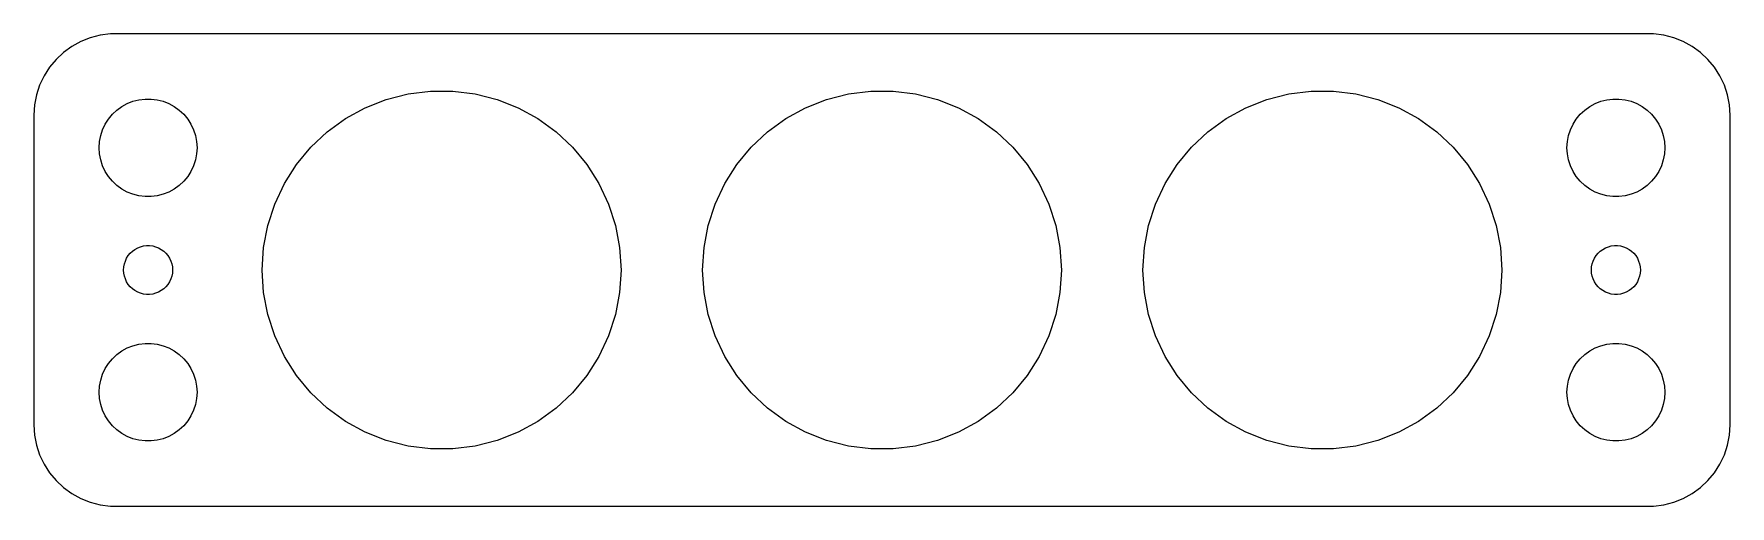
# Model space of a CAD drawing. Header units: metres. Extents: x -52 to 52, y -14 to 14.
import ezdxf

# ---------------------------------------------------------------- set-up
doc = ezdxf.new("R2010")
doc.units = ezdxf.units.M

msp = doc.modelspace()

# ---------------------------------------------------------------- linework, layer by layer
for p, q in [((-49.6791, 13.7216), (-50.1871, 13.3526)), ((-49.1289, 14.0241), (-49.6791, 13.7216)), ((-48.5451, 14.2553), (-49.1289, 14.0241)), ((-47.9369, 14.4114), (-48.5451, 14.2553)), ((-47.3139, 14.4901), (-47.9369, 14.4114)), ((47.3139, 14.4901), (-47.3139, 14.4901)), ((47.9369, 14.4114), (47.3139, 14.4901)), ((48.5451, 14.2553), (47.9369, 14.4114)), ((49.1289, 14.0241), (48.5451, 14.2553)), ((49.6791, 13.7216), (49.1289, 14.0241)), ((50.1871, 13.3526), (49.6791, 13.7216)), ((-50.6448, 12.9227), (-51.0451, 12.4389)), ((-50.1871, 13.3526), (-50.6448, 12.9227)), ((50.6448, 12.9227), (50.1871, 13.3526)), ((51.0451, 12.4389), (50.6448, 12.9227)), ((-51.3815, 11.9088), (-51.6489, 11.3406)), ((-51.0451, 12.4389), (-51.3815, 11.9088)), ((51.3815, 11.9088), (51.0451, 12.4389)), ((51.6489, 11.3406), (51.3815, 11.9088)), ((-51.8429, 10.7434), (-51.9606, 10.1267)), ((-51.6489, 11.3406), (-51.8429, 10.7434)), ((-45.927, 10.3532), (-45.5621, 10.4469)), ((-45.5621, 10.4469), (-45.1884, 10.4941)), ((-45.1884, 10.4941), (-44.8116, 10.4941)), ((-44.8116, 10.4941), (-44.4379, 10.4469)), ((-44.4379, 10.4469), (-44.0729, 10.3532)), ((-31.6836, 9.95309), (-30.3992, 10.4616)), ((-30.3992, 10.4616), (-29.0612, 10.8051)), ((-29.0612, 10.8051), (-27.6907, 10.9783)), ((-27.6907, 10.9783), (-26.3093, 10.9783)), ((-26.3093, 10.9783), (-24.9388, 10.8051)), ((-24.9388, 10.8051), (-23.6008, 10.4616)), ((-23.6008, 10.4616), (-22.3164, 9.95309)), ((-4.68356, 9.95309), (-3.39919, 10.4616)), ((-3.39919, 10.4616), (-2.06119, 10.8051)), ((-2.06119, 10.8051), (-0.690689, 10.9783)), ((-0.690689, 10.9783), (0.690689, 10.9783)), ((0.690689, 10.9783), (2.06119, 10.8051)), ((2.06119, 10.8051), (3.39919, 10.4616)), ((3.39919, 10.4616), (4.68356, 9.95309)), ((22.3164, 9.95309), (23.6008, 10.4616)), ((23.6008, 10.4616), (24.9388, 10.8051)), ((24.9388, 10.8051), (26.3093, 10.9783)), ((26.3093, 10.9783), (27.6907, 10.9783)), ((27.6907, 10.9783), (29.0612, 10.8051)), ((29.0612, 10.8051), (30.3992, 10.4616)), ((30.3992, 10.4616), (31.6836, 9.95309)), ((44.0729, 10.3532), (44.4379, 10.4469)), ((44.4379, 10.4469), (44.8116, 10.4941)), ((44.8116, 10.4941), (45.1884, 10.4941)), ((45.1884, 10.4941), (45.5621, 10.4469)), ((45.5621, 10.4469), (45.927, 10.3532)), ((51.8429, 10.7434), (51.6489, 11.3406)), ((51.9606, 10.1267), (51.8429, 10.7434)), ((-51.9606, 10.1267), (-52, 9.5)), ((-52, 9.5), (-52, -9.5)), ((-47.427, 9.26335), (-47.1869, 9.55363)), ((-47.1869, 9.55363), (-46.9123, 9.81154)), ((-46.9123, 9.81154), (-46.6075, 10.033)), ((-46.6075, 10.033), (-46.2773, 10.2145)), ((-46.2773, 10.2145), (-45.927, 10.3532)), ((-44.0729, 10.3532), (-43.7227, 10.2145)), ((-43.7227, 10.2145), (-43.3925, 10.033)), ((-43.3925, 10.033), (-43.0877, 9.81154)), ((-43.0877, 9.81154), (-42.8131, 9.55363)), ((-42.8131, 9.55363), (-42.5729, 9.26335)), ((-32.8941, 9.2876), (-31.6836, 9.95309)), ((-22.3164, 9.95309), (-21.1059, 9.2876)), ((-5.89409, 9.2876), (-4.68356, 9.95309)), ((4.68356, 9.95309), (5.89409, 9.2876)), ((21.1059, 9.2876), (22.3164, 9.95309)), ((31.6836, 9.95309), (32.8941, 9.2876)), ((42.5729, 9.26335), (42.8131, 9.55363)), ((42.8131, 9.55363), (43.0877, 9.81154)), ((43.0877, 9.81154), (43.3925, 10.033)), ((43.3925, 10.033), (43.7227, 10.2145)), ((43.7227, 10.2145), (44.0729, 10.3532)), ((45.927, 10.3532), (46.2773, 10.2145)), ((46.2773, 10.2145), (46.6075, 10.033)), ((46.6075, 10.033), (46.9123, 9.81154)), ((46.9123, 9.81154), (47.1869, 9.55363)), ((47.1869, 9.55363), (47.427, 9.26335)), ((52, 9.5), (51.9606, 10.1267)), ((52, -9.5), (52, 9.5)), ((-47.9057, 8.24606), (-47.7893, 8.60437)), ((-47.7893, 8.60437), (-47.6289, 8.94525)), ((-47.6289, 8.94525), (-47.427, 9.26335)), ((-42.5729, 9.26335), (-42.3711, 8.94525)), ((-42.3711, 8.94525), (-42.2107, 8.60437)), ((-42.2107, 8.60437), (-42.0942, 8.24606)), ((-35.0186, 7.53001), (-34.0117, 8.47563)), ((-34.0117, 8.47563), (-32.8941, 9.2876)), ((-21.1059, 9.2876), (-19.9883, 8.47563)), ((-19.9883, 8.47563), (-18.9813, 7.53001)), ((-8.01865, 7.53001), (-7.01166, 8.47563)), ((-7.01166, 8.47563), (-5.89409, 9.2876)), ((5.89409, 9.2876), (7.01166, 8.47563)), ((7.01166, 8.47563), (8.01865, 7.53001)), ((18.9813, 7.53001), (19.9883, 8.47563)), ((19.9883, 8.47563), (21.1059, 9.2876)), ((32.8941, 9.2876), (34.0117, 8.47563)), ((34.0117, 8.47563), (35.0186, 7.53001)), ((42.0942, 8.24606), (42.2107, 8.60437)), ((42.2107, 8.60437), (42.3711, 8.94525)), ((42.3711, 8.94525), (42.5729, 9.26335)), ((47.427, 9.26335), (47.6289, 8.94525)), ((47.6289, 8.94525), (47.7893, 8.60437)), ((47.7893, 8.60437), (47.9057, 8.24606)), ((-48, 7.5), (-47.9763, 7.87599)), ((-47.9763, 7.12399), (-48, 7.5)), ((-47.9763, 7.87599), (-47.9057, 8.24606)), ((-42.0942, 8.24606), (-42.0237, 7.87599)), ((-42.0237, 7.87599), (-42, 7.5)), ((-42, 7.5), (-42.0237, 7.12399)), ((-35.8992, 6.46564), (-35.0186, 7.53001)), ((-18.9813, 7.53001), (-18.1008, 6.46564)), ((-8.89919, 6.46564), (-8.01865, 7.53001)), ((8.01865, 7.53001), (8.89919, 6.46564)), ((18.1008, 6.46564), (18.9813, 7.53001)), ((35.0186, 7.53001), (35.8992, 6.46564)), ((42, 7.5), (42.0237, 7.87599)), ((42.0237, 7.12399), (42, 7.5)), ((42.0237, 7.87599), (42.0942, 8.24606)), ((47.9057, 8.24606), (47.9763, 7.87599)), ((47.9763, 7.87599), (48, 7.5)), ((48, 7.5), (47.9763, 7.12399)), ((-47.9057, 6.75392), (-47.9763, 7.12399)), ((-47.7893, 6.39561), (-47.9057, 6.75392)), ((-47.6289, 6.05473), (-47.7893, 6.39561)), ((-42.2107, 6.39561), (-42.3711, 6.05473)), ((-42.0942, 6.75392), (-42.2107, 6.39561)), ((-42.0237, 7.12399), (-42.0942, 6.75392)), ((-36.6394, 5.29929), (-35.8992, 6.46564)), ((-18.1008, 6.46564), (-17.3606, 5.29929)), ((-9.63936, 5.29929), (-8.89919, 6.46564)), ((8.89919, 6.46564), (9.63936, 5.29929)), ((17.3606, 5.29929), (18.1008, 6.46564)), ((35.8992, 6.46564), (36.6394, 5.29929)), ((42.0942, 6.75392), (42.0237, 7.12399)), ((42.2107, 6.39561), (42.0942, 6.75392)), ((42.3711, 6.05473), (42.2107, 6.39561)), ((47.7893, 6.39561), (47.6289, 6.05473)), ((47.9057, 6.75392), (47.7893, 6.39561)), ((47.9763, 7.12399), (47.9057, 6.75392)), ((-47.427, 5.73663), (-47.6289, 6.05473)), ((-47.1869, 5.44635), (-47.427, 5.73663)), ((-46.9123, 5.18845), (-47.1869, 5.44635)), ((-42.8131, 5.44635), (-43.0877, 5.18845)), ((-42.5729, 5.73663), (-42.8131, 5.44635)), ((-42.3711, 6.05473), (-42.5729, 5.73663)), ((-37.2275, 4.04936), (-36.6394, 5.29929)), ((-17.3606, 5.29929), (-16.7724, 4.04936)), ((-10.2275, 4.04936), (-9.63936, 5.29929)), ((9.63936, 5.29929), (10.2275, 4.04936)), ((16.7724, 4.04936), (17.3606, 5.29929)), ((36.6394, 5.29929), (37.2275, 4.04936)), ((42.5729, 5.73663), (42.3711, 6.05473)), ((42.8131, 5.44635), (42.5729, 5.73663)), ((43.0877, 5.18845), (42.8131, 5.44635)), ((47.1869, 5.44635), (46.9123, 5.18845)), ((47.427, 5.73663), (47.1869, 5.44635)), ((47.6289, 6.05473), (47.427, 5.73663)), ((-46.6075, 4.96701), (-46.9123, 5.18845)), ((-46.2773, 4.78551), (-46.6075, 4.96701)), ((-45.927, 4.64682), (-46.2773, 4.78551)), ((-45.5621, 4.55313), (-45.927, 4.64682)), ((-45.1884, 4.50591), (-45.5621, 4.55313)), ((-44.8116, 4.50591), (-45.1884, 4.50591)), ((-44.4379, 4.55313), (-44.8116, 4.50591)), ((-44.0729, 4.64682), (-44.4379, 4.55313)), ((-43.7227, 4.78551), (-44.0729, 4.64682)), ((-43.3925, 4.96701), (-43.7227, 4.78551)), ((-43.0877, 5.18845), (-43.3925, 4.96701)), ((43.3925, 4.96701), (43.0877, 5.18845)), ((43.7227, 4.78551), (43.3925, 4.96701)), ((44.0729, 4.64682), (43.7227, 4.78551)), ((44.4379, 4.55313), (44.0729, 4.64682)), ((44.8116, 4.50591), (44.4379, 4.55313)), ((45.1884, 4.50591), (44.8116, 4.50591)), ((45.5621, 4.55313), (45.1884, 4.50591)), ((45.927, 4.64682), (45.5621, 4.55313)), ((46.2773, 4.78551), (45.927, 4.64682)), ((46.6075, 4.96701), (46.2773, 4.78551)), ((46.9123, 5.18845), (46.6075, 4.96701)), ((-37.6544, 2.73558), (-37.2275, 4.04936)), ((-16.7724, 4.04936), (-16.3456, 2.73558)), ((-10.6544, 2.73558), (-10.2275, 4.04936)), ((10.2275, 4.04936), (10.6544, 2.73558)), ((16.3456, 2.73558), (16.7724, 4.04936)), ((37.2275, 4.04936), (37.6544, 2.73558)), ((-37.9133, 1.37866), (-37.6544, 2.73558)), ((-16.3456, 2.73558), (-16.0867, 1.37866)), ((-10.9133, 1.37866), (-10.6544, 2.73558)), ((10.6544, 2.73558), (10.9133, 1.37866)), ((16.0867, 1.37866), (16.3456, 2.73558)), ((37.6544, 2.73558), (37.9133, 1.37866)), ((-46.0934, 1.02681), (-45.9561, 1.15576)), ((-45.9561, 1.15576), (-45.8037, 1.26648)), ((-45.8037, 1.26648), (-45.6387, 1.35724)), ((-45.6387, 1.35724), (-45.4635, 1.42657)), ((-45.4635, 1.42657), (-45.2811, 1.47342)), ((-45.2811, 1.47342), (-45.0942, 1.49704)), ((-45.0942, 1.49704), (-44.9058, 1.49704)), ((-44.9058, 1.49704), (-44.7189, 1.47342)), ((-44.7189, 1.47342), (-44.5365, 1.42657)), ((-44.5365, 1.42657), (-44.3613, 1.35724)), ((-44.3613, 1.35724), (-44.1963, 1.26648)), ((-44.1963, 1.26648), (-44.0439, 1.15576)), ((-44.0439, 1.15576), (-43.9065, 1.02681)), ((-38, 0), (-37.9133, 1.37866)), ((-16.0867, 1.37866), (-16, 0)), ((-11, 0), (-10.9133, 1.37866)), ((10.9133, 1.37866), (11, 0)), ((16, 0), (16.0867, 1.37866)), ((37.9133, 1.37866), (38, 0)), ((43.9065, 1.02681), (44.0439, 1.15576)), ((44.0439, 1.15576), (44.1963, 1.26648)), ((44.1963, 1.26648), (44.3613, 1.35724)), ((44.3613, 1.35724), (44.5365, 1.42657)), ((44.5365, 1.42657), (44.7189, 1.47342)), ((44.7189, 1.47342), (44.9058, 1.49704)), ((44.9058, 1.49704), (45.0942, 1.49704)), ((45.0942, 1.49704), (45.2811, 1.47342)), ((45.2811, 1.47342), (45.4635, 1.42657)), ((45.4635, 1.42657), (45.6387, 1.35724)), ((45.6387, 1.35724), (45.8037, 1.26648)), ((45.8037, 1.26648), (45.9561, 1.15576)), ((45.9561, 1.15576), (46.0934, 1.02681)), ((-46.5, 0), (-46.4882, 0.187988)), ((-46.4882, -0.187988), (-46.5, 0)), ((-46.4882, 0.187988), (-46.4529, 0.373032)), ((-46.4529, 0.373032), (-46.3947, 0.552185)), ((-46.3947, 0.552185), (-46.3145, 0.722626)), ((-46.3145, 0.722626), (-46.2135, 0.881668)), ((-46.2135, 0.881668), (-46.0934, 1.02681)), ((-43.9065, 1.02681), (-43.7865, 0.881668)), ((-43.7865, 0.881668), (-43.6855, 0.722626)), ((-43.6855, 0.722626), (-43.6053, 0.552185)), ((-43.6053, 0.552185), (-43.5471, 0.373032)), ((-43.5471, 0.373032), (-43.5118, 0.187988)), ((-43.5118, 0.187988), (-43.5, 0)), ((-43.5, 0), (-43.5118, -0.187988)), ((-37.9133, -1.37866), (-38, 0)), ((-16, 0), (-16.0867, -1.37866)), ((-10.9133, -1.37866), (-11, 0)), ((11, 0), (10.9133, -1.37866)), ((16.0867, -1.37866), (16, 0)), ((38, 0), (37.9133, -1.37866)), ((43.5, 0), (43.5118, 0.187988)), ((43.5118, -0.187988), (43.5, 0)), ((43.5118, 0.187988), (43.5471, 0.373032)), ((43.5471, 0.373032), (43.6053, 0.552185)), ((43.6053, 0.552185), (43.6855, 0.722626)), ((43.6855, 0.722626), (43.7865, 0.881668)), ((43.7865, 0.881668), (43.9065, 1.02681)), ((46.0934, 1.02681), (46.2135, 0.881668)), ((46.2135, 0.881668), (46.3145, 0.722626)), ((46.3145, 0.722626), (46.3947, 0.552185)), ((46.3947, 0.552185), (46.4529, 0.373032)), ((46.4529, 0.373032), (46.4882, 0.187988)), ((46.4882, 0.187988), (46.5, 0)), ((46.5, 0), (46.4882, -0.187988)), ((-46.4529, -0.373032), (-46.4882, -0.187988)), ((-46.3947, -0.552185), (-46.4529, -0.373032)), ((-46.3145, -0.722626), (-46.3947, -0.552185)), ((-46.2135, -0.881668), (-46.3145, -0.722626)), ((-46.0934, -1.02681), (-46.2135, -0.881668)), ((-45.9561, -1.15576), (-46.0934, -1.02681)), ((-43.9065, -1.02681), (-44.0439, -1.15576)), ((-43.7865, -0.881668), (-43.9065, -1.02681)), ((-43.6855, -0.722626), (-43.7865, -0.881668)), ((-43.6053, -0.552185), (-43.6855, -0.722626)), ((-43.5471, -0.373032), (-43.6053, -0.552185)), ((-43.5118, -0.187988), (-43.5471, -0.373032)), ((43.5471, -0.373032), (43.5118, -0.187988)), ((43.6053, -0.552185), (43.5471, -0.373032)), ((43.6855, -0.722626), (43.6053, -0.552185)), ((43.7865, -0.881668), (43.6855, -0.722626)), ((43.9065, -1.02681), (43.7865, -0.881668)), ((44.0439, -1.15576), (43.9065, -1.02681)), ((46.0934, -1.02681), (45.9561, -1.15576)), ((46.2135, -0.881668), (46.0934, -1.02681)), ((46.3145, -0.722626), (46.2135, -0.881668)), ((46.3947, -0.552185), (46.3145, -0.722626)), ((46.4529, -0.373032), (46.3947, -0.552185)), ((46.4882, -0.187988), (46.4529, -0.373032)), ((-45.8037, -1.26648), (-45.9561, -1.15576)), ((-45.6387, -1.35724), (-45.8037, -1.26648)), ((-45.4635, -1.42657), (-45.6387, -1.35724)), ((-45.2811, -1.47342), (-45.4635, -1.42657)), ((-45.0942, -1.49704), (-45.2811, -1.47342)), ((-44.9058, -1.49704), (-45.0942, -1.49704)), ((-44.7189, -1.47342), (-44.9058, -1.49704)), ((-44.5365, -1.42657), (-44.7189, -1.47342)), ((-44.3613, -1.35724), (-44.5365, -1.42657)), ((-44.1963, -1.26648), (-44.3613, -1.35724)), ((-44.0439, -1.15576), (-44.1963, -1.26648)), ((-37.6544, -2.73558), (-37.9133, -1.37866)), ((-16.0867, -1.37866), (-16.3456, -2.73558)), ((-10.6544, -2.73558), (-10.9133, -1.37866)), ((10.9133, -1.37866), (10.6544, -2.73558)), ((16.3456, -2.73558), (16.0867, -1.37866)), ((37.9133, -1.37866), (37.6544, -2.73558)), ((44.1963, -1.26648), (44.0439, -1.15576)), ((44.3613, -1.35724), (44.1963, -1.26648)), ((44.5365, -1.42657), (44.3613, -1.35724)), ((44.7189, -1.47342), (44.5365, -1.42657)), ((44.9058, -1.49704), (44.7189, -1.47342)), ((45.0942, -1.49704), (44.9058, -1.49704)), ((45.2811, -1.47342), (45.0942, -1.49704)), ((45.4635, -1.42657), (45.2811, -1.47342)), ((45.6387, -1.35724), (45.4635, -1.42657)), ((45.8037, -1.26648), (45.6387, -1.35724)), ((45.9561, -1.15576), (45.8037, -1.26648)), ((-37.2275, -4.04936), (-37.6544, -2.73558)), ((-16.3456, -2.73558), (-16.7724, -4.04936)), ((-10.2275, -4.04936), (-10.6544, -2.73558)), ((10.6544, -2.73558), (10.2275, -4.04936)), ((16.7724, -4.04936), (16.3456, -2.73558)), ((37.6544, -2.73558), (37.2275, -4.04936)), ((-36.6394, -5.29929), (-37.2275, -4.04936)), ((-16.7724, -4.04936), (-17.3606, -5.29929)), ((-9.63936, -5.29929), (-10.2275, -4.04936)), ((10.2275, -4.04936), (9.63936, -5.29929)), ((17.3606, -5.29929), (16.7724, -4.04936)), ((37.2275, -4.04936), (36.6394, -5.29929)), ((-47.1869, -5.44635), (-46.9123, -5.18845)), ((-46.9123, -5.18845), (-46.6075, -4.96701)), ((-46.6075, -4.96701), (-46.2773, -4.78551)), ((-46.2773, -4.78551), (-45.927, -4.64682)), ((-45.927, -4.64682), (-45.5621, -4.55313)), ((-45.5621, -4.55313), (-45.1884, -4.50591)), ((-45.1884, -4.50591), (-44.8116, -4.50591)), ((-44.8116, -4.50591), (-44.4379, -4.55313)), ((-44.4379, -4.55313), (-44.0729, -4.64682)), ((-44.0729, -4.64682), (-43.7227, -4.78551)), ((-43.7227, -4.78551), (-43.3925, -4.96701)), ((-43.3925, -4.96701), (-43.0877, -5.18845)), ((-43.0877, -5.18845), (-42.8131, -5.44635)), ((42.8131, -5.44635), (43.0877, -5.18845)), ((43.0877, -5.18845), (43.3925, -4.96701)), ((43.3925, -4.96701), (43.7227, -4.78551)), ((43.7227, -4.78551), (44.0729, -4.64682)), ((44.0729, -4.64682), (44.4379, -4.55313)), ((44.4379, -4.55313), (44.8116, -4.50591)), ((44.8116, -4.50591), (45.1884, -4.50591)), ((45.1884, -4.50591), (45.5621, -4.55313)), ((45.5621, -4.55313), (45.927, -4.64682)), ((45.927, -4.64682), (46.2773, -4.78551)), ((46.2773, -4.78551), (46.6075, -4.96701)), ((46.6075, -4.96701), (46.9123, -5.18845)), ((46.9123, -5.18845), (47.1869, -5.44635)), ((-47.7893, -6.39561), (-47.6289, -6.05473)), ((-47.6289, -6.05473), (-47.427, -5.73663)), ((-47.427, -5.73663), (-47.1869, -5.44635)), ((-42.8131, -5.44635), (-42.5729, -5.73663)), ((-42.5729, -5.73663), (-42.3711, -6.05473)), ((-42.3711, -6.05473), (-42.2107, -6.39561)), ((-35.8992, -6.46564), (-36.6394, -5.29929)), ((-17.3606, -5.29929), (-18.1008, -6.46564)), ((-8.89919, -6.46564), (-9.63936, -5.29929)), ((9.63936, -5.29929), (8.89919, -6.46564)), ((18.1008, -6.46564), (17.3606, -5.29929)), ((36.6394, -5.29929), (35.8992, -6.46564)), ((42.2107, -6.39561), (42.3711, -6.05473)), ((42.3711, -6.05473), (42.5729, -5.73663)), ((42.5729, -5.73663), (42.8131, -5.44635)), ((47.1869, -5.44635), (47.427, -5.73663)), ((47.427, -5.73663), (47.6289, -6.05473)), ((47.6289, -6.05473), (47.7893, -6.39561)), ((-48, -7.5), (-47.9763, -7.12399)), ((-47.9763, -7.12399), (-47.9057, -6.75392)), ((-47.9057, -6.75392), (-47.7893, -6.39561)), ((-42.2107, -6.39561), (-42.0942, -6.75392)), ((-42.0942, -6.75392), (-42.0237, -7.12399)), ((-42.0237, -7.12399), (-42, -7.5)), ((-35.0186, -7.53001), (-35.8992, -6.46564)), ((-18.1008, -6.46564), (-18.9813, -7.53001)), ((-8.01865, -7.53001), (-8.89919, -6.46564)), ((8.89919, -6.46564), (8.01865, -7.53001)), ((18.9813, -7.53001), (18.1008, -6.46564)), ((35.8992, -6.46564), (35.0186, -7.53001)), ((42, -7.5), (42.0237, -7.12399)), ((42.0237, -7.12399), (42.0942, -6.75392)), ((42.0942, -6.75392), (42.2107, -6.39561)), ((47.7893, -6.39561), (47.9057, -6.75392)), ((47.9057, -6.75392), (47.9763, -7.12399)), ((47.9763, -7.12399), (48, -7.5)), ((-47.9763, -7.87599), (-48, -7.5)), ((-47.9057, -8.24606), (-47.9763, -7.87599)), ((-47.7893, -8.60437), (-47.9057, -8.24606)), ((-42.0942, -8.24606), (-42.2107, -8.60437)), ((-42.0237, -7.87599), (-42.0942, -8.24606)), ((-42, -7.5), (-42.0237, -7.87599)), ((-34.0117, -8.47563), (-35.0186, -7.53001)), ((-18.9813, -7.53001), (-19.9883, -8.47563)), ((-7.01166, -8.47563), (-8.01865, -7.53001)), ((8.01865, -7.53001), (7.01166, -8.47563)), ((19.9883, -8.47563), (18.9813, -7.53001)), ((35.0186, -7.53001), (34.0117, -8.47563)), ((42.0237, -7.87599), (42, -7.5)), ((42.0942, -8.24606), (42.0237, -7.87599)), ((42.2107, -8.60437), (42.0942, -8.24606)), ((47.9057, -8.24606), (47.7893, -8.60437)), ((47.9763, -7.87599), (47.9057, -8.24606)), ((48, -7.5), (47.9763, -7.87599)), ((-47.6289, -8.94525), (-47.7893, -8.60437)), ((-47.427, -9.26335), (-47.6289, -8.94525)), ((-47.1869, -9.55363), (-47.427, -9.26335)), ((-42.5729, -9.26335), (-42.8131, -9.55363)), ((-42.3711, -8.94525), (-42.5729, -9.26335)), ((-42.2107, -8.60437), (-42.3711, -8.94525)), ((-32.8941, -9.2876), (-34.0117, -8.47563)), ((-31.6836, -9.95309), (-32.8941, -9.2876)), ((-21.1059, -9.2876), (-22.3164, -9.95309)), ((-19.9883, -8.47563), (-21.1059, -9.2876)), ((-5.89409, -9.2876), (-7.01166, -8.47563)), ((-4.68356, -9.95309), (-5.89409, -9.2876)), ((5.89409, -9.2876), (4.68356, -9.95309)), ((7.01166, -8.47563), (5.89409, -9.2876)), ((21.1059, -9.2876), (19.9883, -8.47563)), ((22.3164, -9.95309), (21.1059, -9.2876)), ((32.8941, -9.2876), (31.6836, -9.95309)), ((34.0117, -8.47563), (32.8941, -9.2876)), ((42.3711, -8.94525), (42.2107, -8.60437)), ((42.5729, -9.26335), (42.3711, -8.94525)), ((42.8131, -9.55363), (42.5729, -9.26335)), ((47.427, -9.26335), (47.1869, -9.55363)), ((47.6289, -8.94525), (47.427, -9.26335)), ((47.7893, -8.60437), (47.6289, -8.94525)), ((-52, -9.5), (-51.9606, -10.1267)), ((-51.9606, -10.1267), (-51.8429, -10.7434)), ((-46.9123, -9.81154), (-47.1869, -9.55363)), ((-46.6075, -10.033), (-46.9123, -9.81154)), ((-46.2773, -10.2145), (-46.6075, -10.033)), ((-45.927, -10.3532), (-46.2773, -10.2145)), ((-45.5621, -10.4469), (-45.927, -10.3532)), ((-44.0729, -10.3532), (-44.4379, -10.4469)), ((-43.7227, -10.2145), (-44.0729, -10.3532)), ((-43.3925, -10.033), (-43.7227, -10.2145)), ((-43.0877, -9.81154), (-43.3925, -10.033)), ((-42.8131, -9.55363), (-43.0877, -9.81154)), ((-30.3992, -10.4616), (-31.6836, -9.95309)), ((-22.3164, -9.95309), (-23.6008, -10.4616)), ((-3.39919, -10.4616), (-4.68356, -9.95309)), ((4.68356, -9.95309), (3.39919, -10.4616)), ((23.6008, -10.4616), (22.3164, -9.95309)), ((31.6836, -9.95309), (30.3992, -10.4616)), ((43.0877, -9.81154), (42.8131, -9.55363)), ((43.3925, -10.033), (43.0877, -9.81154)), ((43.7227, -10.2145), (43.3925, -10.033)), ((44.0729, -10.3532), (43.7227, -10.2145)), ((44.4379, -10.4469), (44.0729, -10.3532)), ((45.927, -10.3532), (45.5621, -10.4469)), ((46.2773, -10.2145), (45.927, -10.3532)), ((46.6075, -10.033), (46.2773, -10.2145)), ((46.9123, -9.81154), (46.6075, -10.033)), ((47.1869, -9.55363), (46.9123, -9.81154)), ((51.8429, -10.7434), (51.9606, -10.1267)), ((51.9606, -10.1267), (52, -9.5)), ((-51.8429, -10.7434), (-51.6489, -11.3406)), ((-51.6489, -11.3406), (-51.3815, -11.9088)), ((-45.1884, -10.4941), (-45.5621, -10.4469)), ((-44.8116, -10.4941), (-45.1884, -10.4941)), ((-44.4379, -10.4469), (-44.8116, -10.4941)), ((-29.0612, -10.8051), (-30.3992, -10.4616)), ((-27.6907, -10.9783), (-29.0612, -10.8051)), ((-26.3093, -10.9783), (-27.6907, -10.9783)), ((-24.9388, -10.8051), (-26.3093, -10.9783)), ((-23.6008, -10.4616), (-24.9388, -10.8051)), ((-2.06119, -10.8051), (-3.39919, -10.4616)), ((-0.690689, -10.9783), (-2.06119, -10.8051)), ((0.690689, -10.9783), (-0.690689, -10.9783)), ((2.06119, -10.8051), (0.690689, -10.9783)), ((3.39919, -10.4616), (2.06119, -10.8051)), ((24.9388, -10.8051), (23.6008, -10.4616)), ((26.3093, -10.9783), (24.9388, -10.8051)), ((27.6907, -10.9783), (26.3093, -10.9783)), ((29.0612, -10.8051), (27.6907, -10.9783)), ((30.3992, -10.4616), (29.0612, -10.8051)), ((44.8116, -10.4941), (44.4379, -10.4469)), ((45.1884, -10.4941), (44.8116, -10.4941)), ((45.5621, -10.4469), (45.1884, -10.4941)), ((51.3815, -11.9088), (51.6489, -11.3406)), ((51.6489, -11.3406), (51.8429, -10.7434)), ((-51.3815, -11.9088), (-51.0451, -12.4389)), ((-51.0451, -12.4389), (-50.6448, -12.9227)), ((50.6448, -12.9227), (51.0451, -12.4389)), ((51.0451, -12.4389), (51.3815, -11.9088)), ((-50.6448, -12.9227), (-50.1871, -13.3526)), ((-50.1871, -13.3526), (-49.6791, -13.7216)), ((49.6791, -13.7216), (50.1871, -13.3526)), ((50.1871, -13.3526), (50.6448, -12.9227)), ((-49.6791, -13.7216), (-49.1289, -14.0241)), ((-49.1289, -14.0241), (-48.5451, -14.2553)), ((-48.5451, -14.2553), (-47.9369, -14.4114)), ((-47.9369, -14.4114), (-47.3139, -14.4901)), ((-47.3139, -14.4901), (47.3139, -14.4901)), ((47.3139, -14.4901), (47.9369, -14.4114)), ((47.9369, -14.4114), (48.5451, -14.2553)), ((48.5451, -14.2553), (49.1289, -14.0241)), ((49.1289, -14.0241), (49.6791, -13.7216))]:
    msp.add_line(p, q)

doc.saveas('drawing.dxf')
